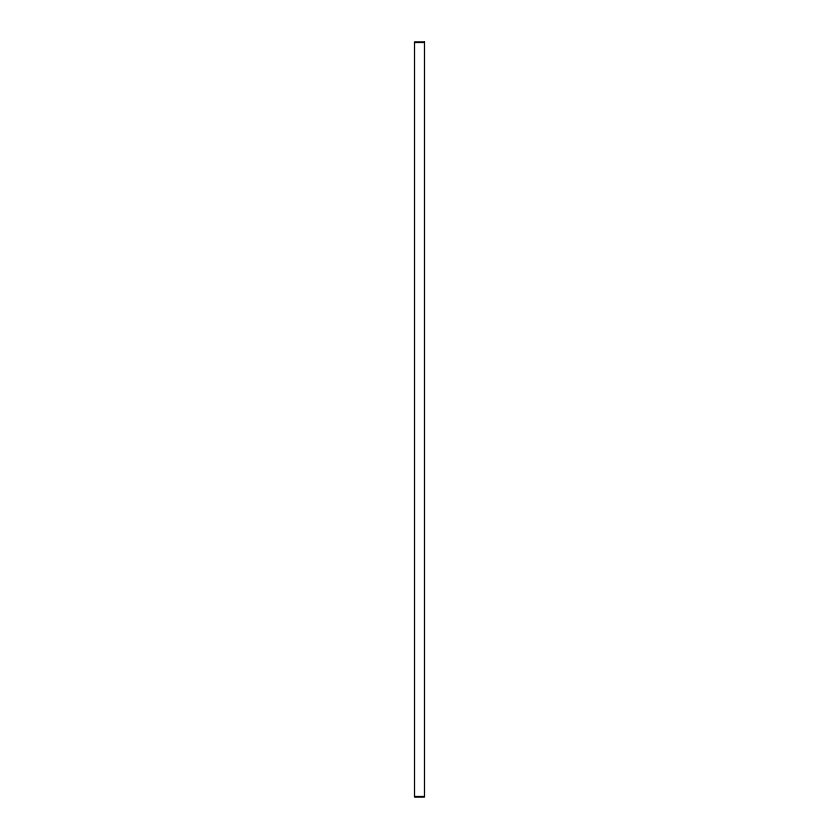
<?xml version="1.0" encoding="UTF-8"?>
<svg xmlns="http://www.w3.org/2000/svg" width="839" height="839" viewBox="0 0 839 839"><rect width="100%" height="100%" fill="white"/><g stroke="black" fill="none" stroke-linecap="round" stroke-linejoin="round"><path stroke-width="1.26" d="M414.518 42.516L424.482 42.516M414.518 796.484L424.482 796.484M424.482 41.95L414.518 41.95L414.518 797.05L424.482 797.05L424.482 41.95"/></g></svg>
